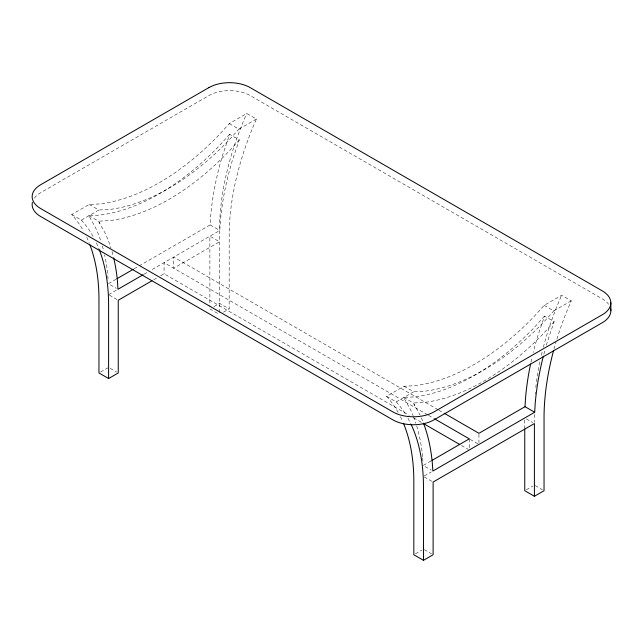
<?xml version="1.0" encoding="UTF-8"?>
<svg xmlns="http://www.w3.org/2000/svg" width="643" height="643" viewBox="0 0 643 643"><rect width="100%" height="100%" fill="white"/><g stroke="black" fill="none" stroke-linecap="round" stroke-linejoin="round"><path stroke-width="0.48" stroke-dasharray="3.21 2.41" d="M134.218 268.75L210.165 224.905L210.655 216.723A230.339 132.988 -60 0 1 222.888 154.336L229.655 134.315L239.3 139.885L232.533 159.898A230.339 132.988 -60 0 0 220.3 222.293L219.81 230.467L151.025 270.181M546.341 345.235A230.339 132.988 -60 0 1 547.394 341.682L554.162 321.669L544.517 316.099L537.749 336.12A230.339 132.988 -60 0 0 533.208 352.541M223.547 312.176L229.173 308.921L229.173 236.198A219.496 126.727 -60 0 1 256.42 119.043L246.775 113.481L229.278 123.577L219.44 134.483A227.952 131.606 -60 0 1 99.054 203.984L89.216 204.442L71.719 214.545A216.691 125.112 -60 0 1 83.494 230.998M229.655 134.315L219.44 145.631A227.952 131.606 -60 0 1 99.054 215.132L88.838 215.614L95.606 227.823A230.339 132.988 -60 0 1 100.991 241.503M239.3 128.729L229.085 140.053A227.952 131.606 -60 0 1 108.699 209.554L98.483 210.028M239.3 139.885L229.085 151.201A227.952 131.606 -60 0 1 108.699 220.702L98.371 221.184L99.914 223.539M556.91 339.094A219.496 126.727 -60 0 1 571.281 300.828L561.636 295.266L544.139 305.361L534.301 316.268A227.952 131.606 -60 0 1 413.915 385.768L404.077 386.226L386.58 396.329A216.691 125.112 -60 0 1 398.363 412.782M544.517 316.099L534.301 327.416A227.952 131.606 -60 0 1 413.915 396.916L403.7 397.398L410.467 409.607A230.339 132.988 -60 0 1 413.152 415.82M554.162 310.513L543.946 321.838A227.952 131.606 -60 0 1 423.56 391.338L413.345 391.82M554.162 321.669L543.946 332.986A227.952 131.606 -60 0 1 423.56 402.486L413.24 402.976L414.775 405.323M71.719 214.545L81.364 220.115L98.861 210.012L89.216 204.442M256.42 119.043L238.923 129.147L229.278 123.577M116.094 279.207L108.329 283.692L116.367 288.337M108.603 294.671L116.399 290.178M144.064 274.199L147.56 272.182M153.693 279.777L157.149 277.784M160.613 275.783L164.069 273.789L409.286 415.362M100.565 372.04L107.799 367.86M213.902 306.607L219.528 303.359L229.173 308.921M386.58 396.329L396.225 401.899L413.722 391.796L404.077 386.226M571.281 300.828L553.784 310.931L544.139 305.361M431.019 460.959L423.19 465.476L431.228 470.121M424.332 475.957L431.252 471.962M415.434 553.824L421.864 550.111M526.36 489.781L532.79 486.068M210.165 224.905L219.81 230.467M526.36 418.915L532.79 422.628M438.06 409.704L173.714 257.079L173.714 268.219L219.528 241.768L209.883 236.198L209.883 306.936M438.928 410.202L443.276 412.718M88.838 215.614L98.483 221.184L105.251 233.393A230.339 132.988 -60 0 1 110.942 248.029M403.7 397.398L413.345 402.968L420.112 415.177M427.627 414.815L164.069 262.649L164.069 273.789M428.495 415.314L433.631 418.28M470.234 439.418L478.931 444.434M535.201 485.602L542.435 489.781M413.634 417.878L422.33 422.893M461.457 445.486L468.417 449.505M209.883 308.921L219.528 314.491M109.406 295.137L117.444 299.775M424.276 476.921L432.313 481.559M110.21 368.326L116.64 372.04M424.276 549.644L431.509 553.824M422.7 457.864L423.006 462.622M108.024 278.933L107.839 276.08A230.339 132.988 -60 0 0 104.624 254.901M534.397 414.405L534.397 422.379M524.752 419.975L524.752 427.949M478.931 434.226L478.931 442.577M469.286 438.864L469.286 448.147M219.528 312.498L219.528 230.628A219.496 126.727 -60 0 1 246.775 113.481M553.993 349.101A219.496 126.727 -60 0 1 556.082 341.827M535.177 394.03A219.496 126.727 -60 0 1 535.338 392.15M535.812 387.416A219.496 126.727 -60 0 1 536.149 384.554M536.511 381.677A219.496 126.727 -60 0 1 540.353 359.791M541.366 355.298A219.496 126.727 -60 0 1 542.226 351.689M543.375 347.164A219.496 126.727 -60 0 1 561.636 295.266M543.841 354.253A230.339 132.988 -60 0 1 545.079 349.671M530.981 362.122A230.339 132.988 -60 0 1 532.058 357.339M413.513 416.728A230.339 132.988 -60 0 1 415.852 423.287M416.696 425.971A230.339 132.988 -60 0 1 422.604 456.868M421.302 417.797A230.339 132.988 -60 0 1 423.158 422.298M396.225 401.899A216.691 125.112 -60 0 1 405.998 414.92M408.008 418.352A216.691 125.112 -60 0 1 410.853 423.85M400.42 416.68A216.691 125.112 -60 0 1 402.703 421.559M102.35 245.923A230.339 132.988 -60 0 1 103.547 250.36M111.995 251.493A230.339 132.988 -60 0 1 113.192 255.922M81.364 220.115A216.691 125.112 -60 0 1 93.139 236.568M96.37 242.877A216.691 125.112 -60 0 1 99.231 249.58M86.725 237.307A216.691 125.112 -60 0 1 89.248 243.15M34.376 198.148A29.232 16.879 0 0 1 40.71 192.667L208.879 95.574A29.232 16.879 0 0 1 250.223 95.574L602.29 298.842A29.232 16.879 0 0 1 608.624 304.316"/><path stroke-width="0.96" d="M444.152 413.216L478.931 433.302L525.026 406.689L525.516 398.507A230.339 132.988 -60 0 1 530.579 364.026M423.512 423.215A230.339 132.988 -60 0 1 432.345 463.434L432.835 471.046L534.703 412.235L535.161 404.077A230.339 132.988 -60 0 1 543.343 356.182M116.962 278.708L133.358 269.248M143.196 274.698L117.974 289.262L117.484 281.65A230.339 132.988 -60 0 0 113.634 257.73M151.965 280.774L118.248 300.241L118.248 372.964L108.603 378.534L98.958 372.964L98.958 300.241A216.691 125.112 -60 0 0 89.924 244.879M431.887 460.46L469.286 438.864L434.507 418.786M403.418 423.239A216.691 125.112 -60 0 1 413.827 482.025L413.827 554.748L423.472 560.318L433.117 554.748L433.117 482.025L534.397 423.552L534.397 496.275L544.042 490.713L544.042 417.982A219.496 126.727 -60 0 1 553.494 350.917M525.026 406.689L534.671 412.251M423.198 423.399L459.721 444.482M534.397 496.275L524.752 490.713L524.752 428.945M610.85 302.821L610.85 310.778M423.472 560.318L423.472 487.595A216.691 125.112 -60 0 0 411.231 424.661M108.603 378.534L108.603 305.811A216.691 125.112 -60 0 0 99.231 249.58M32.399 202.4A29.232 16.879 0 0 0 40.71 216.538L392.777 419.799A29.232 16.879 0 0 0 434.121 419.799L602.29 322.706A29.232 16.879 0 0 0 610.601 308.576M208.879 87.625L40.71 184.718A29.232 16.879 0 0 0 40.71 208.581L392.777 411.841A29.232 16.879 0 0 0 434.121 411.841L602.29 314.757A29.232 16.879 0 0 0 602.29 290.885L250.223 87.625A29.232 16.879 0 0 0 208.879 87.625"/></g></svg>
